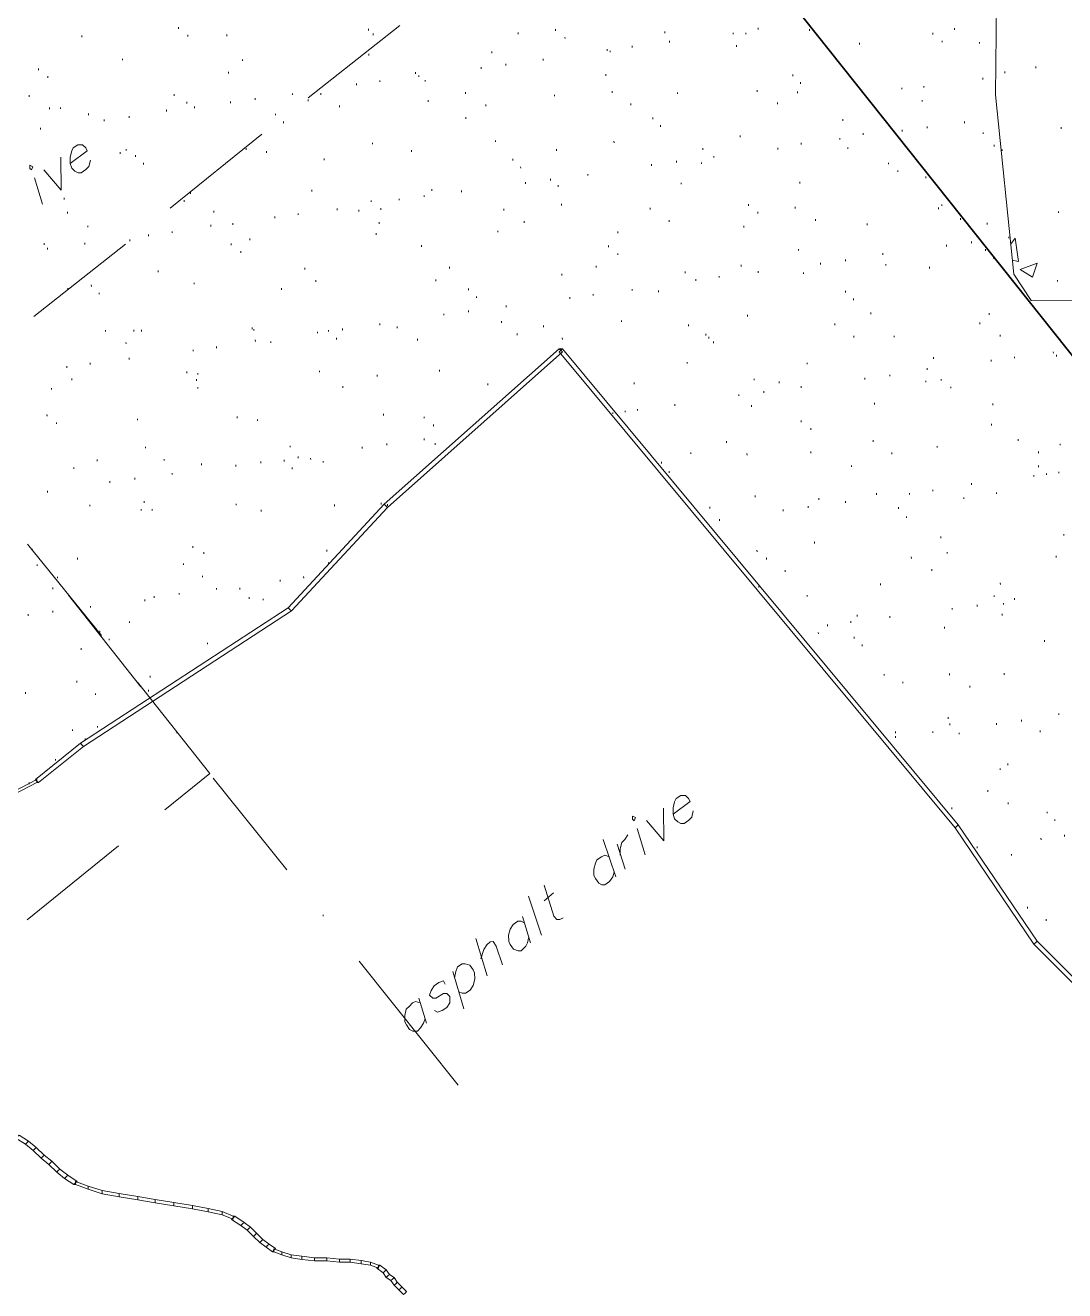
# Model space of a CAD drawing. Header units: inches. Extents: x -5728 to 15181, y 9834 to 15140.
# Drawn here: x 2726 to 3259, y 10640 to 11290 of the extents above; entities that cross this region are included whole.
import ezdxf

# ---------------------------------------------------------------- set-up
doc = ezdxf.new("R2010")
doc.units = ezdxf.units.IN
doc.header["$MEASUREMENT"] = 0
doc.linetypes.add('IMPORT-DASHEDX2 _4_', pattern=[0.1125, 0.075, -0.0375])
for name, color, linetype, lineweight in [('PDF_Geometry', 1, 'Continuous', 9), ('PDF_Solid Fills', 1, 'Continuous', 9), ('site plan converted for PDF_dwg', 1, 'Continuous', 9)]:
    doc.layers.add(name, color=color, linetype=linetype, lineweight=lineweight)

# ---------------------------------------------------------------- blocks, each defined once
blk = doc.blocks.new('site plan converted for PDF_dwg-1480341-SITE PLAN')
at = {"layer": 'PDF_Solid Fills'}
for points in [[(864.92, 1267.4), (864.12, 1268.2), (865.72, 1268.2)], [(594.52, 1047.4), (595.32, 1047.4), (594.52, 1048.2)], [(612.12, 841), (612.92, 841), (612.92, 841.8)], [(693.72, 823.4), (693.72, 824.2), (694.52, 824.2)], [(713.72, 805.8), (714.52, 805.8), (714.52, 806.6)], [(768.12, 797.8), (768.12, 798.6), (768.92, 798.6)]]:
    blk.add_hatch(color=147, dxfattribs=at).paths.add_polyline_path(points, flags=0)
at = {"layer": 'PDF_Geometry', "color": 155, "lineweight": 15}
for p, q in [((620.12, 1430.6), (620.12, 1429.8)), ((669.72, 1434.6), (669.72, 1433.8)), ((674.52, 1430.6), (674.52, 1429.8)), ((694.52, 1430.6), (694.52, 1429.8)), ((783.32, 1434.6), (736.12, 1397.8)), ((767.32, 1433), (767.32, 1432.2)), ((769.72, 1430.6), (769.72, 1429.8)), ((844.12, 1430.6), (844.12, 1429.8)), ((863.32, 1432.2), (863.32, 1431.4)), ((919.32, 1430.6), (919.32, 1429.8)), ((954.52, 1429.8), (954.52, 1429)), ((960.92, 1429.8), (960.92, 1429)), ((967.32, 1432.2), (967.32, 1431.4)), ((993.72, 1431.4), (993.72, 1430.6)), ((1056.92, 1429), (1056.92, 1428.2)), ((1068.12, 1431.4), (1068.12, 1430.6)), ((868.12, 1428.2), (868.12, 1427.4)), ((902.52, 1423.4), (902.52, 1422.6)), ((921.72, 1425.8), (921.72, 1425)), ((956.12, 1423.4), (956.12, 1422.6)), ((1019.32, 1424.2), (1019.32, 1423.4)), ((1061.72, 1425), (1061.72, 1424.2)), ((1080.92, 1424.2), (1080.92, 1423.4)), ((640.92, 1418.6), (640.92, 1417.8)), ((702.52, 1417.8), (702.52, 1417)), ((767.32, 1420.2), (767.32, 1419.4)), ((830.52, 1421), (830.52, 1420.2)), ((856.92, 1417), (856.92, 1416.2)), ((889.72, 1421.8), (889.72, 1421)), ((891.32, 1421), (891.32, 1420.2)), ((597.72, 1413.8), (597.72, 1413)), ((602.52, 1409.8), (602.52, 1409)), ((695.32, 1411.4), (695.32, 1410.6)), ((791.32, 1410.6), (791.32, 1409.8)), ((824.92, 1413), (824.92, 1412.2)), ((837.72, 1414.6), (837.72, 1413.8)), ((1109.72, 1411.4), (1109.72, 1410.6)), ((760.92, 1405), (760.92, 1404.2)), ((772.92, 1406.6), (772.92, 1405.8)), ((792.92, 1409), (792.92, 1408.2)), ((796.12, 1406.6), (796.12, 1405.8)), ((888.92, 1409), (888.92, 1408.2)), ((984.92, 1408.2), (984.92, 1407.4)), ((988.92, 1404.2), (988.92, 1403.4)), ((1082.52, 1405.8), (1082.52, 1405)), ((1093.72, 1409), (1093.72, 1408.2)), ((592.92, 1400.2), (592.92, 1399.4)), ((667.32, 1400.2), (667.32, 1399.4)), ((673.72, 1396.2), (673.72, 1395.4)), ((696.12, 1396.2), (696.12, 1395.4)), ((708.92, 1397.8), (708.92, 1397)), ((728.12, 1400.2), (728.12, 1399.4)), ((736.12, 1397), (736.12, 1396.2)), ((742.52, 1400.2), (742.52, 1399.4)), ((797.72, 1396.2), (797.72, 1395.4)), ((816.92, 1400.2), (816.92, 1399.4)), ((862.52, 1398.6), (862.52, 1397.8)), ((892.12, 1400.2), (892.12, 1399.4)), ((925.72, 1399.4), (925.72, 1398.6)), ((966.52, 1400.2), (966.52, 1399.4)), ((987.32, 1399.4), (987.32, 1398.6)), ((1040.92, 1401), (1040.92, 1400.2)), ((1052.12, 1401.8), (1052.12, 1401)), ((603.32, 1393.8), (603.32, 1393)), ((608.92, 1393.8), (608.92, 1393)), ((623.32, 1390.6), (623.32, 1389.8)), ((663.32, 1392.2), (663.32, 1391.4)), ((677.72, 1393.8), (677.72, 1393)), ((719.32, 1389.8), (719.32, 1389)), ((752.12, 1393.8), (752.12, 1393)), ((827.32, 1393.8), (827.32, 1393)), ((901.72, 1393.8), (901.72, 1393)), ((976.92, 1393.8), (976.92, 1393)), ((1051.32, 1394.6), (1051.32, 1393.8)), ((598.52, 1383.4), (598.52, 1382.6)), ((631.32, 1387.4), (631.32, 1386.6)), ((644.12, 1389), (644.12, 1388.2)), ((723.32, 1385.8), (723.32, 1385)), ((816.92, 1387.4), (816.92, 1386.6)), ((912.92, 1386.6), (912.92, 1385.8)), ((1010.52, 1385), (1010.52, 1384.2)), ((1072.92, 1383.4), (1072.92, 1382.6)), ((712.12, 1379.4), (664.92, 1341.8)), ((916.92, 1382.6), (916.92, 1381.8)), ((957.72, 1377), (957.72, 1376.2)), ((1020.92, 1377.8), (1020.92, 1377)), ((1040.92, 1379.4), (1040.92, 1378.6)), ((1053.72, 1381), (1053.72, 1380.2)), ((1082.52, 1377.8), (1082.52, 1377)), ((1122.52, 1380.2), (1122.52, 1379.4)), ((639.32, 1370.6), (639.32, 1369.8)), ((642.52, 1372.2), (642.52, 1371.4)), ((704.12, 1372.2), (704.12, 1371.4)), ((714.52, 1370.6), (714.52, 1369.8)), ((768.92, 1374.6), (768.92, 1373.8)), ((788.92, 1370.6), (788.92, 1369.8)), ((832.12, 1375.4), (832.12, 1374.6)), ((863.32, 1370.6), (863.32, 1369.8)), ((892.92, 1374.6), (892.92, 1373.8)), ((938.52, 1370.6), (938.52, 1369.8)), ((976.92, 1370.6), (976.92, 1369.8)), ((988.92, 1373), (988.92, 1372.2)), ((1008.92, 1375.4), (1008.92, 1374.6)), ((1012.92, 1370.6), (1012.92, 1369.8)), ((1088.12, 1371.4), (1088.12, 1370.6)), ((647.32, 1369), (647.32, 1368.2)), ((651.32, 1365), (651.32, 1364.2)), ((744.12, 1366.6), (744.12, 1365.8)), ((840.92, 1365.8), (840.92, 1365)), ((924.92, 1364.2), (924.92, 1363.4)), ((944.12, 1366.6), (944.12, 1365.8)), ((1092.12, 1369), (1092.12, 1368.2)), ((595.32, 1357.8), (599.32, 1344.2)), ((844.92, 1361.8), (844.92, 1361)), ((879.32, 1357.8), (879.32, 1357)), ((912.12, 1362.6), (912.12, 1361.8)), ((937.72, 1363.4), (937.72, 1362.6)), ((1033.72, 1362.6), (1033.72, 1361.8)), ((1038.52, 1358.6), (1038.52, 1357.8)), ((847.32, 1353.8), (847.32, 1353)), ((860.12, 1355.4), (860.12, 1354.6)), ((864.12, 1352.2), (864.12, 1351.4)), ((927.32, 1353), (927.32, 1352.2)), ((988.12, 1353), (988.12, 1352.2)), ((1052.92, 1355.4), (1052.92, 1354.6)), ((610.52, 1347.4), (610.52, 1346.6)), ((672.12, 1345.8), (672.12, 1345)), ((675.32, 1349.8), (675.32, 1349)), ((737.72, 1350.6), (737.72, 1349.8)), ((768.12, 1345), (768.12, 1344.2)), ((782.52, 1345.8), (782.52, 1345)), ((795.32, 1347.4), (795.32, 1346.6)), ((799.32, 1350.6), (799.32, 1349.8)), ((814.52, 1349.8), (814.52, 1349)), ((612.12, 1340.2), (612.12, 1339.4)), ((687.32, 1340.2), (687.32, 1339.4)), ((730.52, 1338.6), (730.52, 1337.8)), ((750.52, 1341), (750.52, 1340.2)), ((761.72, 1340.2), (761.72, 1339.4)), ((772.92, 1341), (772.92, 1340.2)), ((836.12, 1340.2), (836.12, 1339.4)), ((865.72, 1342.6), (865.72, 1341.8)), ((911.32, 1340.2), (911.32, 1339.4)), ((961.72, 1341.8), (961.72, 1341)), ((966.52, 1337.8), (966.52, 1337)), ((985.72, 1340.2), (985.72, 1339.4)), ((1059.32, 1339.4), (1059.32, 1338.6)), ((1060.92, 1341), (1060.92, 1340.2)), ((622.52, 1333), (622.52, 1332.2)), ((685.72, 1333), (685.72, 1332.2)), ((696.92, 1333.8), (696.92, 1333)), ((718.52, 1337), (718.52, 1336.2)), ((772.12, 1333.8), (772.12, 1333)), ((846.52, 1333.8), (846.52, 1333)), ((920.92, 1333.8), (920.92, 1333)), ((996.12, 1333.8), (996.12, 1333)), ((1022.52, 1331.4), (1022.52, 1330.6)), ((1070.52, 1333.8), (1070.52, 1333)), ((1084.12, 1331.4), (1084.12, 1330.6)), ((1120.92, 1337), (1120.92, 1336.2)), ((644.12, 1325.8), (644.12, 1325)), ((653.72, 1328.2), (653.72, 1327.4)), ((665.72, 1329.8), (665.72, 1329)), ((705.72, 1325.8), (705.72, 1325)), ((770.52, 1328.2), (770.52, 1327.4)), ((832.92, 1329), (832.92, 1328.2)), ((894.52, 1328.2), (894.52, 1327.4)), ((959.32, 1330.6), (959.32, 1329.8)), ((641.72, 1323.4), (594.52, 1286.6)), ((600.12, 1324.2), (600.12, 1323.4)), ((601.72, 1321.8), (601.72, 1321)), ((620.92, 1324.2), (620.92, 1323.4)), ((696.12, 1323.4), (696.12, 1322.6)), ((700.92, 1319.4), (700.92, 1318.6)), ((793.72, 1321.8), (793.72, 1321)), ((889.72, 1321), (889.72, 1320.2)), ((987.32, 1318.6), (987.32, 1317.8)), ((1063.32, 1320.2), (1063.32, 1319.4)), ((1076.12, 1321.8), (1076.12, 1321)), ((1095.32, 1324.2), (1095.32, 1323.4)), ((894.52, 1317), (894.52, 1316.2)), ((1011.32, 1313), (1011.32, 1312.2)), ((1030.52, 1316.2), (1030.52, 1315.4)), ((1083.32, 1317.8), (1083.32, 1317)), ((1087.32, 1313.8), (1087.32, 1313)), ((658.52, 1309.8), (658.52, 1309)), ((733.72, 1310.6), (733.72, 1309.8)), ((808.12, 1310.6), (808.12, 1309.8)), ((865.72, 1306.6), (865.72, 1305.8)), ((883.32, 1310.6), (883.32, 1309.8)), ((928.92, 1307.4), (928.92, 1306.6)), ((957.72, 1310.6), (957.72, 1309.8)), ((966.52, 1307.4), (966.52, 1306.6)), ((989.72, 1306.6), (989.72, 1305.8)), ((998.52, 1311.4), (998.52, 1310.6)), ((1032.12, 1310.6), (1032.12, 1309.8)), ((1054.52, 1309), (1054.52, 1308.2)), ((612.12, 1301), (612.12, 1300.2)), ((624.12, 1302.6), (624.12, 1301.8)), ((676.92, 1303.4), (676.92, 1302.6)), ((721.72, 1300.2), (721.72, 1299.4)), ((739.32, 1304.2), (739.32, 1303.4)), ((800.92, 1304.2), (800.92, 1303.4)), ((817.72, 1299.4), (817.72, 1298.6)), ((934.52, 1303.4), (934.52, 1302.6)), ((946.52, 1305), (946.52, 1304.2)), ((1120.12, 1301.8), (1120.12, 1301)), ((628.12, 1298.6), (628.12, 1297.8)), ((821.72, 1295.4), (821.72, 1294.6)), ((869.72, 1294.6), (869.72, 1293.8)), ((881.72, 1296.2), (881.72, 1295.4)), ((901.72, 1298.6), (901.72, 1297.8)), ((915.32, 1297.8), (915.32, 1297)), ((1011.32, 1297), (1011.32, 1296.2)), ((1015.32, 1293), (1015.32, 1292.2)), ((804.92, 1286.6), (804.92, 1285.8)), ((817.72, 1288.2), (817.72, 1287.4)), ((836.92, 1290.6), (836.92, 1289.8)), ((1024.12, 1285.8), (1024.12, 1285)), ((631.32, 1279.4), (631.32, 1278.6)), ((645.72, 1279.4), (645.72, 1278.6)), ((649.72, 1279.4), (649.72, 1278.6)), ((706.52, 1280.2), (706.52, 1279.4)), ((707.32, 1279.4), (707.32, 1278.6)), ((752.92, 1279.4), (752.92, 1278.6)), ((780.92, 1280.2), (780.92, 1279.4)), ((834.52, 1282.6), (834.52, 1281.8)), ((856.12, 1280.2), (856.12, 1279.4)), ((896.12, 1282.6), (896.12, 1281.8)), ((930.52, 1280.2), (930.52, 1279.4)), ((960.92, 1285), (960.92, 1284.2)), ((1005.72, 1280.2), (1005.72, 1279.4)), ((1080.12, 1280.2), (1080.12, 1279.4)), ((1084.92, 1285), (1084.92, 1284.2)), ((641.72, 1273), (641.72, 1272.2)), ((708.12, 1273.8), (708.12, 1273)), ((716.12, 1273), (716.12, 1272.2)), ((740.12, 1277.8), (740.12, 1277)), ((745.72, 1278.6), (745.72, 1277.8)), ((749.72, 1274.6), (749.72, 1273.8)), ((791.32, 1273.8), (791.32, 1273)), ((842.52, 1276.2), (842.52, 1275.4)), ((865.72, 1273.8), (865.72, 1273)), ((939.32, 1275.4), (939.32, 1274.6)), ((940.92, 1273.8), (940.92, 1273)), ((1015.32, 1273.8), (1015.32, 1273)), ((1036.12, 1273.8), (1036.12, 1273)), ((1090.52, 1273.8), (1090.52, 1273)), ((676.12, 1269), (676.12, 1268.2)), ((688.12, 1270.6), (688.12, 1269.8)), ((943.32, 1271.4), (943.32, 1270.6)), ((611.32, 1261), (611.32, 1260.2)), ((623.32, 1262.6), (623.32, 1261.8)), ((643.32, 1265), (643.32, 1264.2)), ((929.72, 1261), (929.72, 1260.2)), ((991.32, 1260.2), (991.32, 1259.4)), ((1056.12, 1262.6), (1056.12, 1261.8)), ((1085.72, 1261), (1085.72, 1260.2)), ((1097.72, 1262.6), (1097.72, 1261.8)), ((1117.72, 1265), (1117.72, 1264.2)), ((1119.32, 1263.4), (1119.32, 1262.6)), ((613.72, 1254.6), (613.72, 1253.8)), ((672.92, 1257.8), (672.92, 1257)), ((677.72, 1253.8), (677.72, 1253)), ((678.52, 1257), (678.52, 1256.2)), ((740.92, 1257.8), (740.92, 1257)), ((770.52, 1255.4), (770.52, 1254.6)), ((802.52, 1257.8), (802.52, 1257)), ((1033.72, 1253.8), (1033.72, 1253)), ((1052.92, 1257), (1052.92, 1256.2)), ((603.32, 1249.8), (603.32, 1249)), ((678.52, 1249.8), (678.52, 1249)), ((752.92, 1249.8), (752.92, 1249)), ((827.32, 1250.6), (827.32, 1249.8)), ((902.52, 1250.6), (902.52, 1249.8)), ((964.12, 1252.2), (964.12, 1251.4)), ((976.92, 1250.6), (976.92, 1249.8)), ((988.12, 1248.2), (988.12, 1247.4)), ((1020.92, 1252.2), (1020.92, 1251.4)), ((1052.12, 1250.6), (1052.12, 1249.8)), ((1060.12, 1251.4), (1060.12, 1250.6)), ((1064.92, 1247.4), (1064.92, 1246.6)), ((956.12, 1244.2), (956.12, 1243.4)), ((968.92, 1245.8), (968.92, 1245)), ((600.92, 1236.2), (600.92, 1235.4)), ((698.52, 1234.6), (698.52, 1233.8)), ((773.72, 1235.4), (773.72, 1234.6)), ((891.32, 1235.4), (891.32, 1234.6)), ((897.72, 1236.2), (897.72, 1235.4)), ((904.12, 1237), (904.12, 1236.2)), ((923.32, 1239.4), (923.32, 1238.6)), ((962.52, 1238.6), (962.52, 1237.8)), ((1025.72, 1239.4), (1025.72, 1238.6)), ((1086.52, 1238.6), (1086.52, 1237.8)), ((605.72, 1232.2), (605.72, 1231.4)), ((647.32, 1233.8), (647.32, 1233)), ((708.92, 1233), (708.92, 1232.2)), ((794.52, 1233.8), (794.52, 1233)), ((799.32, 1229.8), (799.32, 1229)), ((988.12, 1230.6), (988.12, 1229.8)), ((1085.72, 1228.2), (1085.72, 1227.4)), ((794.52, 1222.6), (794.52, 1221.8)), ((992.92, 1226.6), (992.92, 1225.8)), ((651.32, 1219.4), (651.32, 1218.6)), ((725.72, 1219.4), (725.72, 1218.6)), ((762.52, 1218.6), (762.52, 1217.8)), ((775.32, 1220.2), (775.32, 1219.4)), ((800.12, 1220.2), (800.12, 1219.4)), ((931.32, 1214.6), (931.32, 1213.8)), ((949.72, 1220.2), (949.72, 1219.4)), ((992.92, 1214.6), (992.92, 1213.8)), ((1024.92, 1220.2), (1024.92, 1219.4)), ((1057.72, 1217), (1057.72, 1216.2)), ((1099.32, 1220.2), (1099.32, 1219.4)), ((1120.92, 1217.8), (1120.92, 1217)), ((614.52, 1209), (614.52, 1208.2)), ((626.52, 1213), (626.52, 1212.2)), ((660.92, 1213), (660.92, 1212.2)), ((680.12, 1210.6), (680.12, 1209.8)), ((697.72, 1209.8), (697.72, 1209)), ((710.52, 1211.4), (710.52, 1210.6)), ((722.52, 1212.2), (722.52, 1211.4)), ((726.52, 1208.2), (726.52, 1207.4)), ((729.72, 1213.8), (729.72, 1213)), ((736.12, 1213), (736.12, 1212.2)), ((742.52, 1211.4), (742.52, 1210.6)), ((916.12, 1209.8), (916.12, 1209)), ((960.12, 1213.8), (960.12, 1213)), ((1034.52, 1213.8), (1034.52, 1213)), ((1109.72, 1213.8), (1109.72, 1213)), ((632.92, 1201.8), (632.92, 1201)), ((645.72, 1203.4), (645.72, 1202.6)), ((664.92, 1205.8), (664.92, 1205)), ((920.12, 1205), (920.12, 1204.2)), ((1013.72, 1207.4), (1013.72, 1206.6)), ((1107.32, 1201.8), (1107.32, 1201)), ((1109.72, 1206.6), (1109.72, 1205.8)), ((1113.72, 1202.6), (1113.72, 1201.8)), ((1120.12, 1203.4), (1120.12, 1202.6)), ((600.92, 1197), (600.92, 1196.2)), ((1075.32, 1197.8), (1075.32, 1197)), ((622.52, 1189.8), (622.52, 1189)), ((650.52, 1191.4), (650.52, 1190.6)), ((697.72, 1189.8), (697.72, 1189)), ((748.12, 1189), (748.12, 1188.2)), ((772.12, 1189.8), (772.12, 1189)), ((775.32, 1189), (775.32, 1188.2)), ((964.12, 1192.2), (964.12, 1191.4)), ((996.92, 1190.6), (996.92, 1189.8)), ((1010.52, 1189), (1010.52, 1188.2)), ((1026.52, 1193), (1026.52, 1192.2)), ((1043.32, 1193), (1043.32, 1192.2)), ((1055.32, 1194.6), (1055.32, 1193.8)), ((1071.32, 1190.6), (1071.32, 1189.8)), ((1088.12, 1193), (1088.12, 1192.2)), ((648.92, 1187.4), (648.92, 1186.6)), ((654.52, 1187.4), (654.52, 1186.6)), ((710.52, 1186.6), (710.52, 1185.8)), ((940.92, 1186.6), (940.92, 1185.8)), ((978.52, 1185), (978.52, 1184.2)), ((991.32, 1186.6), (991.32, 1185.8)), ((1037.72, 1185.8), (1037.72, 1185)), ((945.72, 1180.2), (945.72, 1179.4)), ((1041.72, 1181), (1041.72, 1180.2)), ((590.52, 1169.8), (628.12, 1122.6)), ((1059.32, 1170.6), (1059.32, 1169.8)), ((1122.52, 1171.4), (1122.52, 1170.6)), ((592.92, 1167.4), (592.92, 1166.6)), ((616.12, 1162.6), (616.12, 1161.8)), ((675.32, 1168.2), (675.32, 1167.4)), ((680.92, 1165), (680.92, 1164.2)), ((744.12, 1165.8), (744.12, 1165)), ((964.92, 1164.2), (964.92, 1163.4)), ((994.52, 1168.2), (994.52, 1167.4)), ((1062.52, 1162.6), (1062.52, 1161.8)), ((595.32, 1159.4), (595.32, 1158.6)), ((670.52, 1159.4), (670.52, 1158.6)), ((744.92, 1159.4), (744.92, 1158.6)), ((1044.12, 1160.2), (1044.12, 1159.4)), ((1118.52, 1160.2), (1118.52, 1159.4)), ((605.72, 1153), (605.72, 1152.2)), ((680.12, 1153), (680.12, 1152.2)), ((720.12, 1150.6), (720.12, 1149.8)), ((732.12, 1152.2), (732.12, 1151.4)), ((979.32, 1153.8), (979.32, 1153)), ((1054.52, 1153.8), (1054.52, 1153)), ((603.32, 1147.4), (603.32, 1146.6)), ((648.12, 1096.2), (611.32, 1143.4)), ((668.12, 1144.2), (668.12, 1143.4)), ((687.32, 1146.6), (687.32, 1145.8)), ((699.32, 1146.6), (699.32, 1145.8)), ((965.72, 1145.8), (965.72, 1145)), ((1028.12, 1146.6), (1028.12, 1145.8)), ((1089.72, 1146.6), (1089.72, 1145.8)), ((622.52, 1137.8), (622.52, 1137)), ((650.52, 1141), (650.52, 1140.2)), ((655.32, 1142.6), (655.32, 1141.8)), ((704.12, 1141.8), (704.12, 1141)), ((711.32, 1141), (711.32, 1140.2)), ((990.52, 1141), (990.52, 1140.2)), ((1086.52, 1140.2), (1086.52, 1139.4)), ((1096.92, 1138.6), (1096.92, 1137.8)), ((590.52, 1133.8), (590.52, 1133)), ((603.32, 1135.4), (603.32, 1134.6)), ((1016.12, 1130.6), (1016.12, 1129.8)), ((1064.92, 1133.8), (1064.92, 1133)), ((1077.72, 1135.4), (1077.72, 1134.6)), ((1090.52, 1130.6), (1090.52, 1129.8)), ((1091.32, 1136.2), (1091.32, 1135.4)), ((627.32, 1125), (627.32, 1124.2)), ((642.52, 1129.8), (642.52, 1129)), ((1000.92, 1125.8), (1000.92, 1125)), ((1012.92, 1127.4), (1012.92, 1126.6)), ((1032.92, 1129.8), (1032.92, 1129)), ((1060.92, 1124.2), (1060.92, 1123.4)), ((632.12, 1121), (632.12, 1120.2)), ((682.52, 1118.6), (682.52, 1117.8)), ((996.12, 1121.8), (996.12, 1121)), ((1014.52, 1119.4), (1014.52, 1118.6)), ((1112.12, 1117), (1112.12, 1116.2)), ((617.72, 1116.2), (617.72, 1115.4)), ((1018.52, 1115.4), (1018.52, 1114.6)), ((615.32, 1099.4), (615.32, 1098.6)), ((652.92, 1101.8), (652.92, 1101)), ((1029.72, 1100.2), (1029.72, 1099.4)), ((1063.32, 1100.2), (1063.32, 1099.4)), ((1091.32, 1100.2), (1091.32, 1099.4)), ((588.92, 1093.8), (588.92, 1093)), ((624.92, 1093), (624.92, 1092.2)), ((652.12, 1094.6), (652.12, 1093.8)), ((1039.32, 1096.2), (1039.32, 1095.4)), ((1073.72, 1093.8), (1073.72, 1093)), ((1119.32, 1079.4), (1119.32, 1078.6)), ((612.92, 1074.6), (612.92, 1073.8)), ((625.72, 1076.2), (625.72, 1075.4)), ((666.52, 1073), (666.52, 1072.2)), ((1062.52, 1077.8), (1062.52, 1077)), ((1063.32, 1074.6), (1063.32, 1073.8)), ((1087.32, 1074.6), (1087.32, 1073.8)), ((1100.12, 1076.2), (1100.12, 1075.4)), ((619.32, 1069.8), (619.32, 1069)), ((1035.32, 1070.6), (1035.32, 1069.8)), ((1035.32, 1068.2), (1035.32, 1067.4)), ((1054.52, 1070.6), (1054.52, 1069.8)), ((1068.12, 1069.8), (1068.12, 1069)), ((1109.72, 1070.6), (1109.72, 1069.8)), ((604.12, 1059.4), (604.12, 1058.6)), ((1092.92, 1053.8), (1092.92, 1053)), ((590.52, 1047.4), (590.52, 1046.6)), ((722.52, 1001.8), (684.92, 1049)), ((1088.92, 1051.4), (1088.92, 1050.6)), ((1082.52, 1040.2), (1082.52, 1039.4)), ((1092.92, 1033.8), (1092.92, 1033)), ((1064.12, 1031.4), (1064.12, 1030.6)), ((1112.92, 1029), (1112.92, 1028.2)), ((902.52, 1021.8), (906.52, 1008.2)), ((1116.92, 1025), (1116.92, 1024.2)), ((636.12, 1014.6), (588.92, 977)), ((884.92, 1016.2), (891.32, 997)), ((896.12, 1001), (892.12, 1013.8)), ((1109.72, 1015.4), (1109.72, 1014.6)), ((1121.72, 1017), (1121.72, 1016.2)), ((1076.92, 1011.4), (1076.92, 1010.6)), ((1094.52, 1007.4), (1094.52, 1006.6)), ((852.92, 967.4), (846.52, 987.4)), ((854.52, 985), (859.32, 989)), ((740.92, 978.6), (740.92, 977.8)), ((843.32, 977), (847.32, 963.4)), ((1102.52, 980.2), (1102.52, 979.4)), ((1112.12, 973.8), (1112.12, 973)), ((824.92, 946.6), (819.32, 965.8)), ((809.72, 890.6), (759.32, 954.6)), ((807.32, 949), (812.92, 929.8)), ((789.72, 935.4), (793.72, 922.6))]:
    blk.add_line(p, q, dxfattribs=at)
at = {"layer": 'PDF_Geometry', "color": 147}
for p, q in [((864.12, 1268.2), (865.72, 1268.2)), ((693.72, 824.2), (694.52, 824.2)), ((768.12, 798.6), (768.92, 798.6))]:
    blk.add_line(p, q, dxfattribs=at)
at = {"layer": 'PDF_Geometry', "color": 157, "lineweight": 35, "flags": 128}
blk.add_lwpolyline([(1834.52, 362.6), (4520.12, 325), (4553.72, 4365.8), (4155.32, 4561), (679.32, 1833.8)], close=True, dxfattribs=at)
at = {"layer": 'PDF_Geometry', "color": 155, "lineweight": 15, "flags": 128}
for points in [[(1220.92, 1562.6), (1219.32, 1561.8), (1110.52, 1475.4), (1089.72, 1444.2), (1088.92, 1397), (1097.72, 1305), (1106.52, 1291.4), (1218.52, 1289.8)], [(592.92, 1362.6), (593.72, 1361.8), (594.52, 1363.4), (592.92, 1364.2)], [(1109.72, 1310.6), (1107.32, 1303.4), (1100.92, 1307.4)], [(772.12, 1281), (772.12, 1281.8)], [(969.72, 1159.4), (969.72, 1160.2)], [(900.12, 1026.6), (900.92, 1025.8), (901.72, 1027.4), (900.12, 1028.2)]]:
    blk.add_lwpolyline(points, close=True, dxfattribs=at)
for points in [[(613.72, 1365), (622.52, 1371.4), (621.72, 1373), (620.12, 1374.6), (617.72, 1374.6), (615.32, 1373), (614.52, 1371.4), (613.72, 1368.2), (613.72, 1365), (614.52, 1362.6), (616.12, 1361), (617.72, 1360.2), (619.32, 1360.2), (621.72, 1361.8), (623.32, 1363.4), (624.12, 1366.6)], [(600.12, 1361.8), (608.92, 1351.4), (608.92, 1368.2)], [(1096.12, 1320.2), (1098.52, 1323.4), (1100.12, 1311.4), (1096.92, 1312.2)], [(646.52, 1098.6), (683.32, 1051.4), (660.12, 1033)], [(920.92, 1029), (929.72, 1035.4), (928.92, 1037), (927.32, 1038.6), (924.92, 1038.6), (922.52, 1037), (921.72, 1035.4), (920.92, 1032.2), (920.92, 1029), (921.72, 1026.6), (923.32, 1025), (924.92, 1024.2), (926.52, 1024.2), (928.92, 1025.8), (930.52, 1027.4), (931.32, 1030.6)], [(907.32, 1025.8), (916.12, 1015.4), (916.12, 1032.2)], [(893.72, 1008.2), (893.72, 1011.4), (894.52, 1014.6), (896.12, 1016.2), (897.72, 1018.6)], [(888.12, 1007.4), (885.72, 1008.2), (884.12, 1007.4), (881.72, 1005.8), (880.92, 1004.2), (880.12, 1001), (880.12, 997.8), (880.92, 996.2), (882.52, 993.8), (884.12, 993), (885.72, 993), (888.12, 994.6), (889.72, 997), (890.52, 999.4)], [(854.52, 993), (859.32, 977), (860.92, 975.4), (862.52, 975.4), (864.12, 976.2)], [(844.12, 973.8), (842.52, 974.6), (840.92, 974.6), (838.52, 973), (836.92, 970.6), (836.12, 967.4), (836.12, 964.2), (836.92, 962.6), (838.52, 960.2), (840.92, 959.4), (842.52, 959.4), (844.92, 961.8), (845.72, 963.4), (846.52, 966.6)], [(821.72, 955.4), (823.32, 960.2), (824.92, 962.6), (826.52, 964.2), (828.12, 964.2), (829.72, 961.8), (832.92, 952.2)], [(808.12, 945.8), (808.92, 949), (809.72, 951.4), (812.12, 953), (813.72, 953), (816.12, 952.2), (817.72, 949.8), (818.52, 948.2), (818.52, 945), (817.72, 941.8), (816.12, 939.4), (813.72, 937.8), (812.12, 937.8), (810.52, 938.6)], [(803.32, 942.6), (802.52, 944.2), (800.12, 943.4), (797.72, 941.8), (796.12, 939.4), (795.32, 937), (796.92, 935.4), (798.52, 935.4), (802.52, 937.8), (804.12, 937.8), (805.72, 936.2), (805.72, 933), (804.12, 930.6), (801.72, 929), (799.32, 928.2), (797.72, 929)], [(790.52, 933), (788.12, 933.8), (786.52, 933), (784.92, 931.4), (783.32, 929.8), (782.52, 926.6), (782.52, 923.4), (783.32, 921.8), (784.92, 919.4), (786.52, 918.6), (788.92, 918.6), (790.52, 920.2), (792.12, 922.6), (792.92, 925)]]:
    blk.add_lwpolyline(points, dxfattribs=at)
at = {"layer": 'PDF_Geometry', "color": 147, "flags": 128}
for points in [[(774.52, 1188.2), (775.32, 1187.4), (865.72, 1266.6), (864.92, 1267.4), (864.12, 1268.2), (773.72, 1189)], [(864.92, 1267.4), (864.12, 1266.6), (1065.72, 1021), (1066.52, 1021.8), (1067.32, 1022.6), (865.72, 1268.2)], [(724.92, 1135.4), (724.12, 1136.2), (773.72, 1189), (774.52, 1188.2), (775.32, 1187.4), (725.72, 1134.6), (724.92, 1135.4), (725.72, 1134.6)], [(773.72, 1189), (774.52, 1188.2)], [(617.72, 1066.6), (618.52, 1065.8), (725.72, 1134.6), (724.92, 1135.4), (724.12, 1136.2), (616.92, 1067.4)], [(616.92, 1067.4), (617.72, 1066.6)], [(1066.52, 1021.8), (1065.72, 1021), (1105.72, 961), (1106.52, 961.8), (1107.32, 962.6), (1067.32, 1022.6)], [(1067.32, 1022.6), (1066.52, 1021.8)], [(1106.52, 961.8), (1107.32, 962.6), (1202.52, 865.8), (1201.72, 865), (1200.92, 864.2), (1105.72, 961), (1106.52, 961.8), (1105.72, 961)], [(583.32, 865.8), (582.52, 865), (587.32, 861.8), (588.12, 862.6), (588.92, 863.4), (584.12, 866.6)], [(588.12, 862.6), (587.32, 861.8), (591.32, 858.6), (592.12, 859.4), (592.92, 860.2), (588.92, 863.4)], [(588.92, 863.4), (588.12, 862.6)], [(592.12, 859.4), (591.32, 858.6), (595.32, 854.6), (596.12, 855.4), (596.92, 856.2), (592.92, 860.2)], [(592.92, 860.2), (592.12, 859.4)], [(596.12, 855.4), (596.92, 856.2), (600.92, 853), (600.12, 852.2), (599.32, 851.4), (595.32, 854.6), (596.12, 855.4), (595.32, 854.6)], [(600.12, 852.2), (599.32, 851.4), (603.32, 847.4), (604.12, 848.2), (604.92, 849), (600.92, 853)], [(600.92, 853), (600.12, 852.2)], [(604.12, 848.2), (604.92, 849), (608.92, 845.8), (608.12, 845), (607.32, 844.2), (603.32, 847.4), (604.12, 848.2), (603.32, 847.4)], [(608.12, 845), (608.92, 845.8), (613.72, 842.6), (612.92, 841.8), (612.12, 841), (607.32, 844.2), (608.12, 845), (607.32, 844.2)], [(619.32, 839.4), (619.32, 838.6), (626.52, 836.2), (626.52, 837.8), (619.32, 840.2)], [(626.52, 837), (626.52, 836.2), (635.32, 834.6), (635.32, 836.2), (626.52, 837.8)], [(635.32, 835.4), (635.32, 834.6), (644.92, 833), (644.92, 834.6), (635.32, 836.2)], [(644.92, 833.8), (644.92, 833), (653.72, 831.4), (653.72, 833), (644.92, 834.6)], [(653.72, 832.2), (653.72, 831.4), (663.32, 829.8), (663.32, 831.4), (653.72, 833)], [(663.32, 830.6), (663.32, 829.8), (672.92, 828.2), (672.92, 829.8), (663.32, 831.4)], [(672.92, 829), (672.92, 828.2), (680.92, 826.6), (680.92, 828.2), (672.92, 829.8)], [(680.92, 827.4), (680.92, 826.6), (688.12, 825), (688.12, 826.6), (680.92, 828.2)], [(688.12, 825.8), (688.12, 825), (693.72, 822.6), (693.72, 824.2), (688.12, 826.6)], [(693.72, 823.4), (692.92, 822.6), (697.72, 819.4), (698.52, 820.2), (699.32, 821), (694.52, 824.2)], [(698.52, 820.2), (697.72, 819.4), (700.92, 817), (701.72, 817.8), (702.52, 818.6), (699.32, 821)], [(699.32, 821), (698.52, 820.2)], [(701.72, 817.8), (700.92, 817), (704.12, 813.8), (704.92, 814.6), (705.72, 815.4), (702.52, 818.6)], [(702.52, 818.6), (701.72, 817.8)], [(704.92, 814.6), (704.12, 813.8), (707.32, 810.6), (708.12, 811.4), (708.92, 812.2), (705.72, 815.4)], [(708.12, 811.4), (708.92, 812.2), (712.12, 809.8), (711.32, 809), (710.52, 808.2), (707.32, 810.6), (708.12, 811.4), (707.32, 810.6)], [(711.32, 809), (710.52, 808.2), (713.72, 805.8), (714.52, 806.6), (715.32, 807.4), (712.12, 809.8)], [(718.52, 805), (718.52, 804.2), (723.32, 802.6), (723.32, 804.2), (718.52, 805.8)], [(723.32, 803.4), (723.32, 802.6), (728.92, 801.8), (728.92, 803.4), (723.32, 804.2)], [(728.92, 802.6), (728.92, 801.8), (735.32, 801), (735.32, 802.6), (728.92, 803.4)], [(735.32, 801.8), (735.32, 801), (741.72, 801), (741.72, 802.6), (735.32, 802.6)], [(741.72, 801.8), (741.72, 801), (748.12, 800.2), (748.12, 801.8), (741.72, 802.6)], [(748.12, 801), (748.12, 800.2), (753.72, 800.2), (753.72, 801.8), (748.12, 801.8)], [(753.72, 801), (753.72, 800.2), (759.32, 799.4), (759.32, 801), (753.72, 801.8)], [(759.32, 800.2), (759.32, 799.4), (764.12, 798.6), (764.12, 800.2), (759.32, 801)], [(764.12, 799.4), (764.12, 798.6), (768.12, 797), (768.12, 798.6), (764.12, 800.2)], [(768.12, 797.8), (767.32, 797), (770.52, 794.6), (771.32, 795.4), (772.12, 796.2), (768.92, 798.6)], [(771.32, 795.4), (770.52, 794.6), (772.12, 792.2), (772.92, 793), (773.72, 793.8), (772.12, 796.2)], [(772.12, 796.2), (771.32, 795.4)], [(772.92, 793), (773.72, 793.8), (776.12, 792.2), (775.32, 791.4), (774.52, 790.6), (772.12, 792.2), (772.92, 793), (772.12, 792.2)], [(775.32, 791.4), (774.52, 790.6), (776.12, 788.2), (776.92, 789), (777.72, 789.8), (776.12, 792.2)], [(776.12, 792.2), (775.32, 791.4)], [(776.92, 789), (777.72, 789.8), (780.12, 787.4), (779.32, 786.6), (778.52, 785.8), (776.12, 788.2), (776.92, 789), (776.12, 788.2)], [(779.32, 786.6), (778.52, 785.8), (780.92, 783.4), (781.72, 784.2), (782.52, 785), (780.12, 787.4)]]:
    blk.add_lwpolyline(points, close=True, dxfattribs=at)
for points in [[(595.32, 1047.4), (618.52, 1065.8), (617.72, 1066.6), (616.92, 1067.4), (593.72, 1049), (594.52, 1048.2), (595.32, 1047.4), (594.52, 1047.4)], [(552.12, 1025.8), (594.52, 1047.4), (594.52, 1049), (552.12, 1027.4), (552.12, 1026.6), (552.12, 1025.8), (551.32, 1025.8)], [(612.92, 841), (619.32, 838.6), (619.32, 840.2), (612.92, 842.6), (612.92, 841.8), (612.92, 841), (612.12, 841)], [(714.52, 805.8), (718.52, 804.2), (718.52, 805.8), (714.52, 807.4), (714.52, 806.6), (714.52, 805.8), (713.72, 805.8)]]:
    blk.add_lwpolyline(points, dxfattribs=at)
at = {"layer": 'PDF_Solid Fills', "color": 147}
for p, q in [((864.92, 1267.4), (864.12, 1268.2)), ((864.12, 1268.2), (865.72, 1268.2)), ((865.72, 1268.2), (864.92, 1267.4)), ((595.32, 1047.4), (594.52, 1048.2)), ((594.52, 1048.2), (594.52, 1047.4)), ((594.52, 1047.4), (595.32, 1047.4)), ((612.92, 841.8), (612.12, 841)), ((612.12, 841), (612.92, 841)), ((612.92, 841), (612.92, 841.8)), ((693.72, 823.4), (693.72, 824.2)), ((693.72, 824.2), (694.52, 824.2)), ((694.52, 824.2), (693.72, 823.4)), ((714.52, 806.6), (713.72, 805.8)), ((713.72, 805.8), (714.52, 805.8)), ((714.52, 805.8), (714.52, 806.6)), ((768.12, 797.8), (768.12, 798.6)), ((768.12, 798.6), (768.92, 798.6)), ((768.92, 798.6), (768.12, 797.8))]:
    blk.add_line(p, q, dxfattribs=at)

msp = doc.modelspace()

# ---------------------------------------------------------------- block references
at = {"layer": 'site plan converted for PDF_dwg', "color": 147, "linetype": 'IMPORT-DASHEDX2 _4_', "rotation": 0.383349167194431}
msp.add_blockref('site plan converted for PDF_dwg-1480341-SITE PLAN', (2144.04, 9849.68), dxfattribs=at)

doc.saveas('drawing.dxf')
